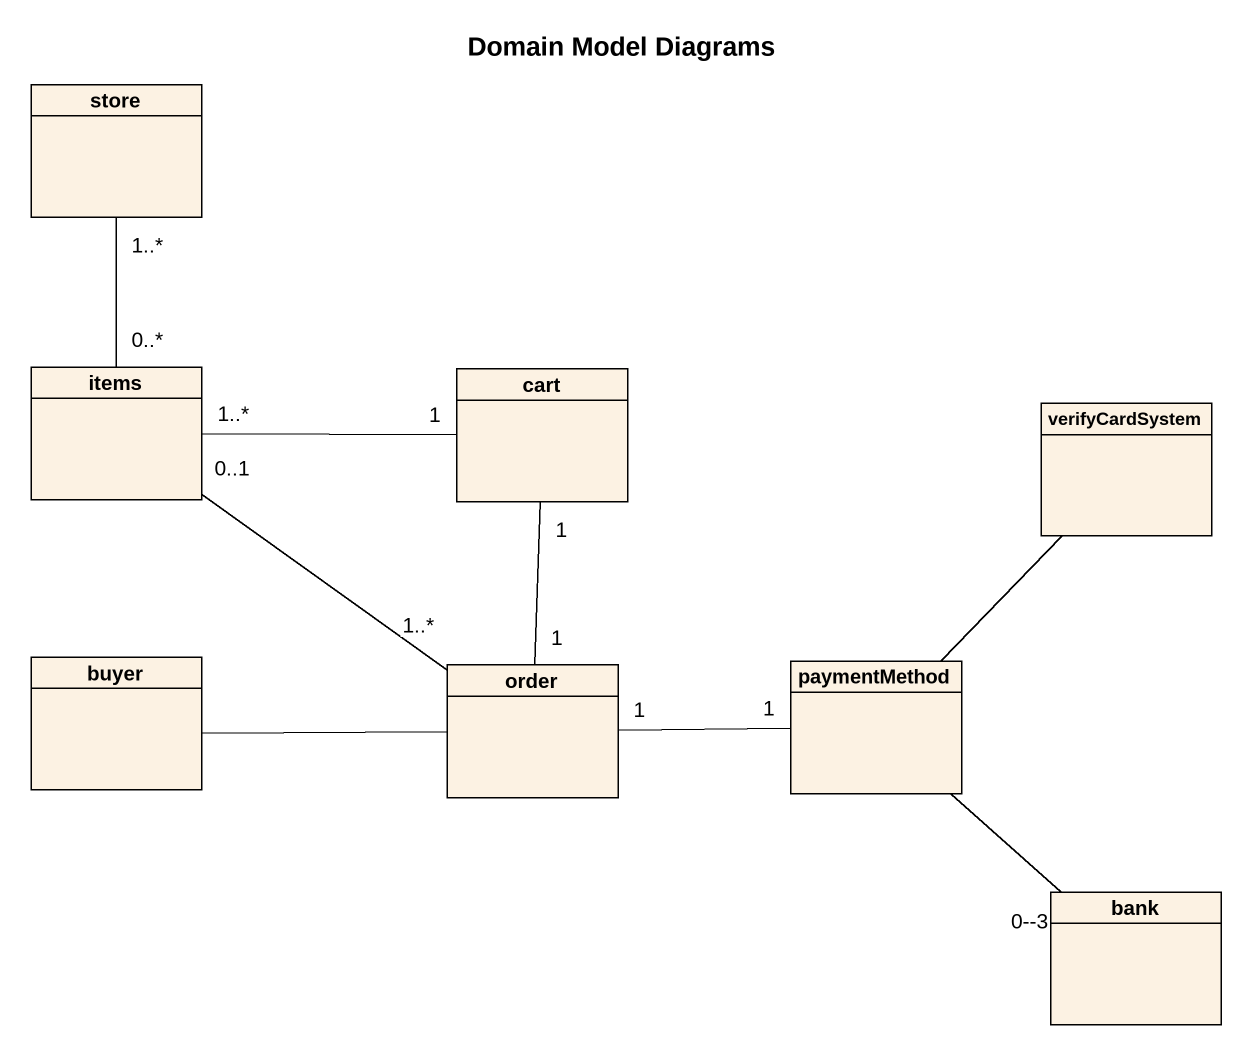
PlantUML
@startuml
title Domain Model Diagrams
hide circle
hide empty members
class store
class items
class cart
class verifyCardSystem
class buyer
class order
class paymentMethod
class bank
items "0..*" -up- "1..*" store
items "1..*" -right- "1" cart
cart "1" -- "1" order
buyer -right- order
order "1..*" -up- "0..1" items
order "1" -right- "1" paymentMethod
paymentMethod -up- verifyCardSystem
paymentMethod -- "0--3" bank
@enduml
